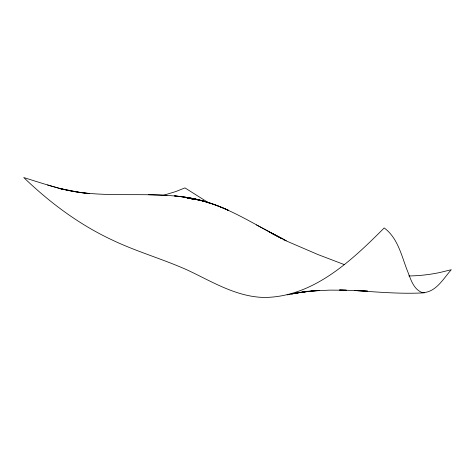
<?xml version="1.0" encoding="UTF-8"?>
<svg xmlns="http://www.w3.org/2000/svg" width="475" height="475" viewBox="0 0 475 475"><rect width="100%" height="100%" fill="white"/><g stroke="black" fill="none" stroke-linecap="round" stroke-linejoin="round"><path stroke-width="0.71" d="M162.949 195.457L175.72 191.579L184.959 187.898L208.893 202.997M287.12 294.874L300.152 292.238M295.83 293.2L308.299 291.223L291.555 293.978L304.303 291.668M299.951 292.535L312.152 290.878L303.929 291.959L319.467 290.427L311.511 291.038L329.608 290.13L346.394 290.219L339.643 289.993M424.389 292.82C401.173 294.144 377.957 292.06 354.807 290.534L367.531 291.086L339.702 289.999M268.233 231.349L282.203 238.788C252.599 223.565 224.182 204.096 190.855 198.105C147.404 190.528 102.463 199.69 59.464 188.444L79.45 192.292L89.324 193.586C66.72 191.752 45.25 184.247 23.75 177.531C49.928 202.783 79.539 224.812 112.611 240.19C136.865 251.738 162.836 259.047 187.328 270.014C211.862 281.521 236.063 296.792 263.999 297.457C313.084 297.273 351.714 260.52 384.21 227.941C397.522 237.761 401.333 254.867 406.891 269.545C410.424 277.881 412.846 289.121 422.299 292.63C435.729 292.689 443.412 278.629 451.25 269.723L439.951 272.49A156.809 138.943 -35 0 1 408.856 275.957M148.532 194.708L166.909 195.32M187.085 198.152L188.468 198.324M188.51 198.301L187.174 198.099L188.575 198.36M191.852 198.954L194.043 199.316M192.019 198.96L194.085 199.316M191.847 198.936L193.177 199.227M191.906 198.983L193.277 199.31M193.064 199.025L191.627 198.687L194.144 199.286M59.452 188.456L62.166 189.204M47.542 184.953L58.775 188.272M344.464 264.664L317.941 254.547L283.723 239.828M196.329 199.53L198.348 200.201M272.329 233.718L286.288 240.712M284.288 239.709L256.482 224.942M181.64 196.792L174.491 195.884C193.224 197.487 211.529 202.487 228.564 210.389C213.673 203.674 197.927 198.609 181.64 196.792M190.92 198.592L189.507 198.396L190.914 198.592M197.196 199.577L194.079 198.793L206.429 201.94L197.196 199.577"/></g></svg>
